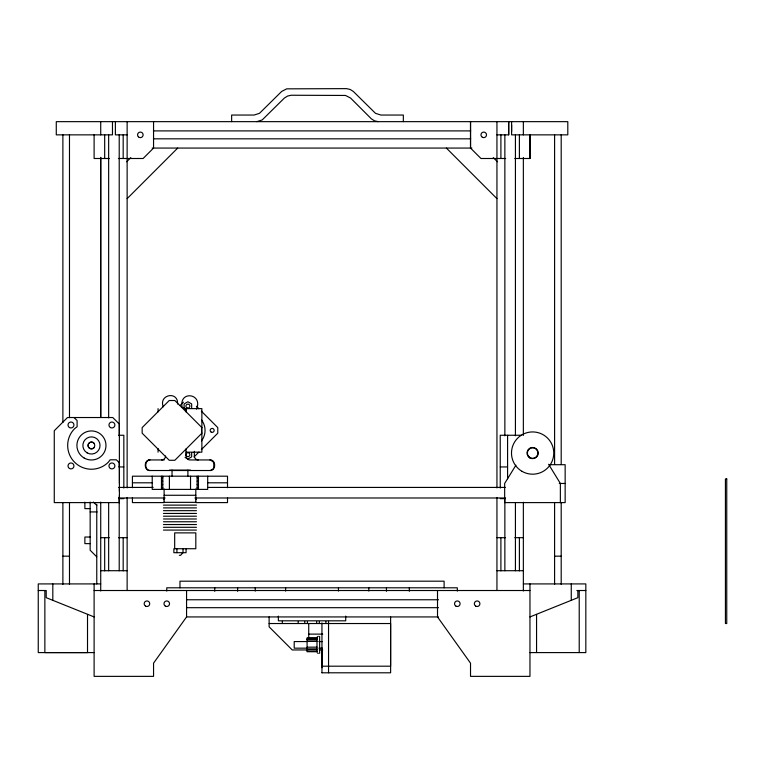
<?xml version="1.0" encoding="UTF-8"?>
<svg xmlns="http://www.w3.org/2000/svg" width="765" height="765" viewBox="0 0 765 765"><rect width="100%" height="100%" fill="white"/><g stroke="black" fill="none" stroke-linecap="round" stroke-linejoin="round"><path stroke-width="1.15" d="M119.378 466.793L119.378 424.126L112.78 417.527L67.483 417.527L54.267 430.733L54.267 502.605L119.416 502.605L119.407 497.661M119.407 495.51L119.407 498.13M119.397 487.114L119.397 491.254M119.407 483.461L119.397 462.844L116.366 459.803L110.15 459.803L108.257 462.27A23.772 23.772 0 0 1 74.635 462.27A23.772 23.772 0 0 1 74.635 428.649L77.102 426.765L77.102 420.549L74.081 417.527M470.523 148.066L470.523 121.654L470.523 148.066L480.965 158.498L505.694 158.498M508.696 134.86L508.696 121.654L508.696 134.86L496.944 134.86M511.603 121.654L511.603 134.86L567.802 134.86L567.802 121.654L56.275 121.654L56.275 134.86L112.474 134.86L112.474 121.654M514.769 158.498L529.963 158.498L529.963 134.86M196.481 409.141C203.318 393.43 178.895 390.131 182.08 407.123L184.508 407.955L186.029 410.757M213.789 467.53L213.789 462.94M201.606 433.009L201.539 427.138M515.906 465.197L504.661 483.461L504.661 502.605L565.153 502.605L565.153 464.709L549.767 464.709M213.263 468.716L210.595 470.465M182.873 552.693L180.578 555.333L179.354 555.333M317.226 636.91L318.317 636.346M126.636 161.778L130.815 157.6M127.133 198.632L177.7 148.066M94.219 447.496L93.473 448.252A3.443 3.443 0 0 1 88.883 447.764A3.443 3.443 0 0 1 88.883 443.155A3.443 3.443 0 0 1 93.473 442.667L94.219 443.423M180.167 405.44L183.447 402.151M201.922 433.2L174.841 460.281L169.237 460.281L142.156 433.2L142.156 427.597L169.237 400.516L174.841 400.516L201.922 427.597M193.975 457.001L198.9 452.077M201.358 449.61L217.776 433.2L217.776 427.597L201.358 411.178M148.697 460.167C144.556 461.735 144.786 469.595 149.328 470.465M529.963 616.934L577.871 597.666L577.871 590.513M149.328 460.004C143.571 460.186 144.049 471.154 149.988 470.513M161.472 478.173L162.792 477.848M161.472 484.781L162.792 484.446M197.131 481.147L198.46 480.822M197.131 487.754L198.46 487.42M256.83 121.654L262.213 119.923L284.398 98.044L287.544 96.065L291.169 95.242L345.531 95.453L350.571 98.044L371.379 118.852L374.525 120.832L378.149 121.654M148.821 460.004L149.988 459.947M209.945 470.513C216.218 471.135 216.218 459.325 209.945 459.947M153.383 130.901L470.695 130.901M127.133 134.86L115.381 134.86L115.381 121.654M153.383 138.828L470.695 138.828M152.187 148.066L471.89 148.066M109.309 158.498L94.114 158.498L94.114 134.726M118.384 158.498L143.112 158.498L153.555 148.066L153.555 121.654M118.881 435.256L123.834 435.256L123.834 488.08M521.701 435.256L500.243 435.256L500.243 488.08M186.029 452.172L201.874 452.172L201.874 408.615L186.029 408.615L186.029 411.914M149.471 459.947L164.255 459.947M210.461 459.947L189.988 459.947A3.959 3.959 0 0 1 186.029 455.988L186.029 448.883M118.881 466.946L123.834 466.946M500.243 466.946L507.587 466.946M169.4 470.121L190.533 470.121M149.471 470.513L210.461 470.513M132.422 482.801L152.378 482.801M207.554 482.801L227.511 482.801M559.244 483.461L565.153 483.461M118.537 487.42L153.153 487.42M208.07 487.42L505.302 487.42M164.112 495.271L195.811 495.271M118.537 497.986L165.097 497.986M194.932 497.986L505.302 497.986M118.881 498.646L123.834 498.646M500.243 498.646L505.196 498.646M163.452 499.574L164.016 499.574M195.907 499.574L196.471 499.574M163.452 502.347L196.471 502.347M163.452 505.12L196.471 505.12M163.452 507.893L196.471 507.893M90.155 508.629L84.877 508.629L84.877 502.136M163.452 510.666L196.471 510.666M90.155 511.928L97.203 511.928M163.452 513.439L196.471 513.439M163.452 516.212L196.471 516.212M163.452 518.986L196.471 518.986M163.452 521.759L196.471 521.759M163.452 524.532L196.471 524.532M163.452 527.305L196.471 527.305M163.452 530.078L196.471 530.078M90.155 537.03L84.877 537.03L84.877 543.628L90.155 543.628M100.722 537.69L109.309 537.69M118.546 537.69L127.133 537.69M496.944 537.69L505.531 537.69M514.769 537.69L523.356 537.69M62.883 556.174L69.481 556.174M554.596 556.174L561.194 556.174M100.722 570.709L127.133 570.709M496.944 570.709L523.356 570.709M100.722 583.915L38.25 583.915L38.25 652.593L94.114 652.593M523.356 583.915L585.827 583.915L585.827 652.593L529.963 652.593M38.25 590.513L46.206 590.513L46.206 597.666L94.114 616.934M94.114 590.513L529.963 590.513M576.858 590.513L585.827 590.513M186.784 599.76L438.488 599.76M186.784 607.687L438.488 607.687M186.784 616.934L438.488 616.934M269.117 623.532L390.619 623.532L390.609 666.191L321.941 666.191M308.735 634.118L322.725 634.118M316.987 637.943L307.09 637.943L307.09 651.723L316.987 651.723M307.09 638.287L316.987 638.287M307.09 639.492L316.987 639.492M307.09 639.856L316.987 639.856M307.09 641.405L316.987 641.405M307.119 641.567L294.209 641.567L294.209 648.165L307.119 648.165M318.862 641.567L322.381 641.567M307.09 647.19L316.987 647.142M318.862 648.165L322.381 648.165M307.09 649.102L316.987 649.102M307.09 649.351L316.987 649.351M307.683 649.954L292.23 649.954L269.117 626.841L269.117 616.934M319.225 649.954L322.725 649.954M307.09 650.939L316.987 650.939M321.941 672.798L390.619 672.798L390.619 616.934M318.317 653.386L317.437 653.061M197.131 477.848L198.46 478.173M197.131 484.446L198.46 484.781M161.472 480.822L162.792 481.147M161.472 487.42L162.792 487.754M210.595 460.004L213.578 462.318M186 409.38L184.116 408.29L184.116 403.939L187.894 401.759L191.661 403.939L191.661 408.29M185.063 457.403L187.894 459.038L191.661 456.858L191.661 452.498M93.32 502.031L96.763 505.33M493.262 157.6L497.441 161.778M446.378 148.066L496.944 198.632M196.433 406.253L198.9 408.72M96.763 556.834L90.155 550.236L90.155 502.031M548.601 464.259L560.363 483.461L560.363 502.605M177.585 404.035C178.408 390.638 158.47 394.444 163.241 406.779M321.941 649.954L321.969 667.711M119.397 462.844L119.416 502.605M579.22 590.513L579.22 652.574M571.264 583.915L571.264 600.315M561.194 134.783L561.194 464.259M561.194 502.462L561.194 584.355M554.596 134.783L554.596 464.259M554.596 502.462L554.596 584.355M536.561 614.391L536.561 652.593M529.963 134.726L529.963 158.498M529.963 583.915L529.963 676.365L470.523 676.365L470.523 663.159L437.513 616.934L437.513 590.513M523.356 121.654L523.356 134.86M523.356 157.447L523.356 435.419M523.356 502.232L523.356 590.991M519.397 134.86L519.397 158.498M519.397 537.69L519.397 570.872M515.428 134.793L515.428 435.801M515.428 502.691L515.428 570.776M511.603 124.953L511.603 131.561M507.587 435.256L507.587 478.756M504.862 134.793L504.862 435.801M504.862 497.91L504.862 570.776M500.903 134.86L500.903 158.498M500.903 537.69L500.903 570.872M496.944 121.654L496.944 487.917M496.944 497.46L496.944 590.513M457.317 591.096L457.317 587.797L166.76 587.797L166.76 591.096M444.111 587.797L444.111 581.19L179.966 581.19L179.966 587.797M409.323 587.797L409.323 591.297M403.337 121.654L403.337 115.046L380.884 115.046L375.491 113.325L353.306 91.437L350.16 89.457L346.545 88.635L286.703 88.845L281.663 91.437L259.478 113.325L254.085 115.046L231.642 115.046L231.642 121.654M386.449 587.797L386.449 591.297M368.826 587.797L368.826 591.096M345.713 616.112L345.713 620.817L278.364 620.817L278.364 616.112M338.455 587.797L338.455 591.096M328.548 621.333L328.548 672.798M325.909 621.515L325.909 623.456M321.941 622.911L321.969 672.798M319.636 636.346L319.636 653.386M319.301 621.515L319.301 623.456M316.987 637.656L316.997 652.076M316.662 621.515L316.662 623.456M308.735 623.532L308.735 638.469M307.415 621.515L307.415 623.456M304.776 621.515L304.776 623.456M298.168 621.515L298.168 623.456M285.622 587.797L285.622 591.096M282.323 621.333L282.323 623.532M255.242 587.797L255.242 591.096M237.628 587.797L237.628 591.297M227.511 487.754L227.511 476.193L132.422 476.193L132.422 487.754M227.511 497.661L227.511 502.605L195.811 502.605L195.811 488.969M214.755 587.797L214.755 591.297M207.697 476.193L207.697 489.399L152.225 489.399L152.225 476.193M198.46 476.193L198.46 489.399M197.131 476.193L197.131 489.399M194.348 451.312L194.348 455.988A3.959 3.959 0 0 0 198.307 459.947M190.533 476.193L190.533 489.399M187.894 470.121L187.894 476.193M186.564 590.513L186.564 616.934L153.555 663.159L153.555 676.365L94.114 676.365L94.114 583.915M186.067 548.725L186.067 552.693L173.865 552.693L173.865 548.725L195.811 548.725L195.811 532.88L174.678 532.88L174.678 548.725M183.017 548.725L183.017 552.693M176.916 548.725L176.916 552.693M172.039 470.121L172.039 476.193M169.4 476.193L169.4 489.399M164.112 488.969L164.112 502.605L132.422 502.605L132.422 497.661M162.792 476.193L162.792 489.399M161.472 476.193L161.472 489.399M158.059 408.615L158.059 411.914M158.059 448.529L158.059 452.172M127.133 121.654L127.133 487.917M127.133 497.46L127.133 590.513M123.175 134.86L123.175 158.498M123.175 537.69L123.175 570.872M119.216 134.793L119.216 435.801M119.216 497.91L119.216 570.776M108.649 134.793L108.649 417.881M108.649 502.691L108.649 570.776M104.681 134.86L104.681 158.498M104.681 537.69L104.681 570.872M100.722 121.654L100.722 134.86M100.722 502.079L100.722 590.991M96.763 504.231L96.763 583.915M87.516 614.391L87.516 652.593L44.858 652.574L44.858 590.513M69.481 134.783L69.481 417.7M69.481 502.462L69.481 584.355M62.883 134.783L62.883 422.481M62.883 502.462L62.883 584.355M52.814 583.915L52.814 600.315M165.584 455.988A3.959 3.959 0 0 1 161.616 459.947M201.511 419.947A17.174 17.174 0 0 1 201.511 440.85M100.722 157.447L100.722 417.527L100.722 157.447M726.75 478.909L725.43 478.909L725.43 623.532L726.75 623.532L726.75 478.909M145.56 606.129A2.773 2.773 0 0 0 149.72 603.719A2.773 2.773 0 0 0 145.56 601.319A2.773 2.773 0 0 0 145.56 606.129M165.374 606.129A2.773 2.773 0 0 0 169.534 603.719A2.773 2.773 0 0 0 165.374 601.319A2.773 2.773 0 0 0 165.374 606.129M522.065 471.364A21.133 21.133 0 0 0 553.764 453.062A21.133 21.133 0 0 0 522.065 434.759A21.133 21.133 0 0 0 522.065 471.364M529.82 457.919A5.613 5.613 0 0 0 538.244 453.062A5.613 5.613 0 0 0 529.82 448.204A5.613 5.613 0 0 0 529.82 457.919M110.437 468.505A2.974 2.974 0 0 0 114.893 465.933A2.974 2.974 0 0 0 110.437 463.361A2.974 2.974 0 0 0 110.437 468.505M69.491 427.559A2.974 2.974 0 0 0 73.947 424.986A2.974 2.974 0 0 0 69.491 422.414A2.974 2.974 0 0 0 69.491 427.559M69.491 468.505A2.974 2.974 0 0 0 73.947 465.933A2.974 2.974 0 0 0 69.491 463.361A2.974 2.974 0 0 0 69.491 468.505M482.352 137.26A2.773 2.773 0 0 0 486.511 134.86A2.773 2.773 0 0 0 482.352 132.46A2.773 2.773 0 0 0 482.352 137.26M138.379 136.82A2.773 2.773 0 0 0 143.026 135.577A2.773 2.773 0 0 0 139.622 132.182A2.773 2.773 0 0 0 138.379 136.82M528.892 456.801A5.279 5.279 0 0 0 537.728 454.429A5.279 5.279 0 0 0 531.264 447.955A5.279 5.279 0 0 0 528.892 456.801M87.153 452.89A8.587 8.587 0 0 0 100.033 445.459A8.587 8.587 0 0 0 87.153 438.029A8.587 8.587 0 0 0 87.153 452.89M89.801 448.319A3.299 3.299 0 0 0 94.755 445.459A3.299 3.299 0 0 0 89.801 442.6A3.299 3.299 0 0 0 89.801 448.319M84.188 458.044A14.525 14.525 0 0 0 105.981 445.459A14.525 14.525 0 0 0 84.188 432.875A14.525 14.525 0 0 0 84.188 458.044M110.437 427.559A2.974 2.974 0 0 0 114.893 424.986A2.974 2.974 0 0 0 110.437 422.414A2.974 2.974 0 0 0 110.437 427.559M186.899 456.389A1.979 1.979 0 0 0 189.873 454.678A1.979 1.979 0 0 0 186.899 452.966A1.979 1.979 0 0 0 186.899 456.389M186.899 407.831A1.979 1.979 0 0 0 189.873 406.119A1.979 1.979 0 0 0 186.899 404.398A1.979 1.979 0 0 0 186.899 407.831M211.178 432.11A1.979 1.979 0 0 0 214.152 430.399A1.979 1.979 0 0 0 211.178 428.677A1.979 1.979 0 0 0 211.178 432.11M475.744 606.129A2.773 2.773 0 0 0 479.904 603.719A2.773 2.773 0 0 0 475.744 601.319A2.773 2.773 0 0 0 475.744 606.129M455.93 606.129A2.773 2.773 0 0 0 460.09 603.719A2.773 2.773 0 0 0 455.93 601.319A2.773 2.773 0 0 0 455.93 606.129"/></g></svg>
